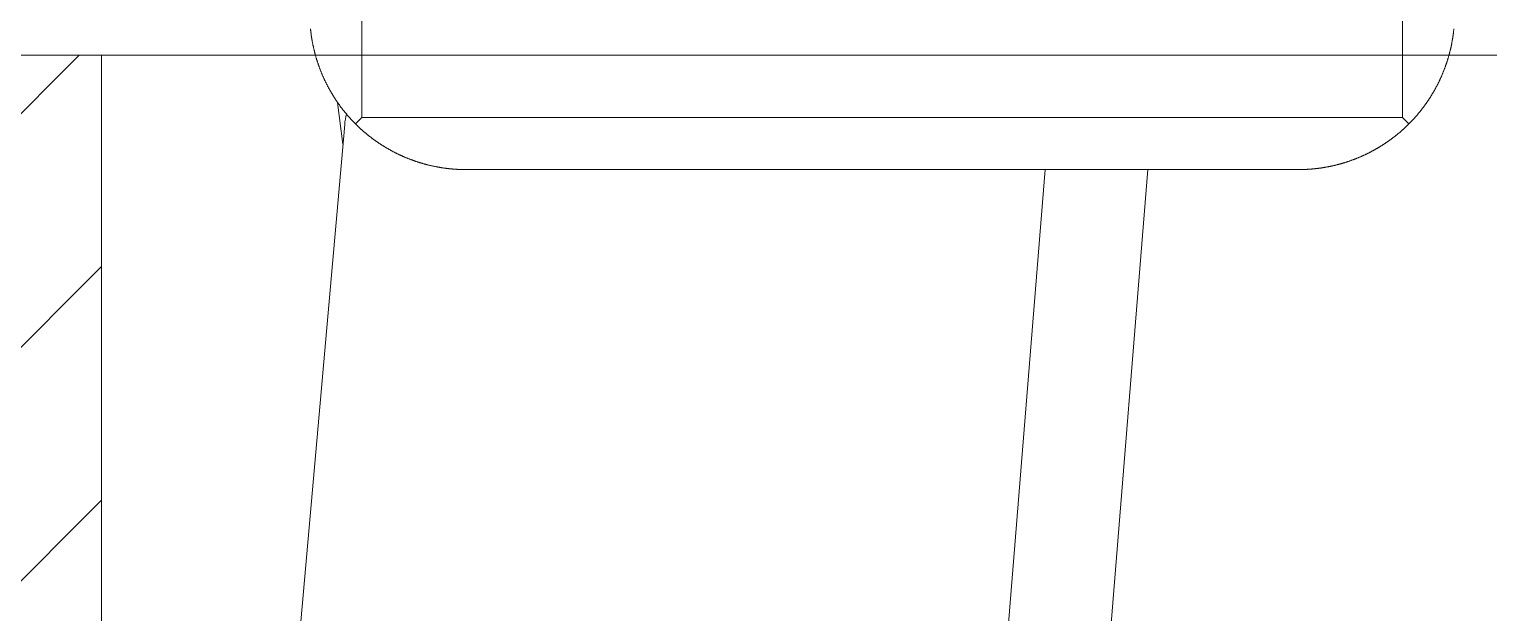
# Model space of a CAD drawing. Header units: millimetres. Extents: x 126 to 12547, y 1644 to 26714.
# Drawn here: x 10694.48 to 10722.53, y 2215.11 to 2226.33 of the extents above; entities that cross this region are included whole.
import ezdxf

# ---------------------------------------------------------------- set-up
doc = ezdxf.new("R2010")
doc.units = ezdxf.units.MM
for name, color, linetype, lineweight in [('F_ARREDI', 7, 'Continuous', 5), ('F_FERRAMENTA', 253, 'Continuous', 5), ('F_MULTI laminato OPACO', 1, 'Continuous', 5)]:
    doc.layers.add(name, color=color, linetype=linetype, lineweight=lineweight)

# ---------------------------------------------------------------- blocks, each defined once
blk = doc.blocks.new('CERNIERA_batttuta_pianta')
at = {"layer": 'F_FERRAMENTA'}
for p, q in [((813217.441, 528416.163), (813212.389, 528478.95)), ((813203.982, 528415.296), (813202.777, 528428.941)), ((813219.414, 528416.163), (813218.569, 528426.657)), ((813205.982, 528416.144), (813205.991, 528416.145)), ((813205.991, 528416.145), (813205.999, 528416.146)), ((813205.999, 528416.146), (813206.007, 528416.147)), ((813206.007, 528416.147), (813206.015, 528416.148)), ((813206.015, 528416.148), (813206.023, 528416.149)), ((813206.023, 528416.149), (813206.031, 528416.149)), ((813206.031, 528416.149), (813206.039, 528416.15)), ((813206.039, 528416.15), (813206.047, 528416.151)), ((813206.047, 528416.151), (813206.055, 528416.152)), ((813206.055, 528416.152), (813206.063, 528416.152)), ((813206.063, 528416.152), (813206.071, 528416.153)), ((813206.071, 528416.153), (813206.079, 528416.154)), ((813206.079, 528416.154), (813206.087, 528416.154)), ((813206.087, 528416.154), (813206.096, 528416.155)), ((813206.096, 528416.155), (813206.104, 528416.155)), ((813206.104, 528416.155), (813206.112, 528416.156)), ((813206.112, 528416.156), (813206.12, 528416.156)), ((813206.12, 528416.156), (813206.128, 528416.157)), ((813206.128, 528416.157), (813206.136, 528416.157)), ((813206.136, 528416.157), (813206.144, 528416.158)), ((813206.144, 528416.158), (813206.152, 528416.158)), ((813206.152, 528416.158), (813206.16, 528416.159)), ((813206.16, 528416.159), (813206.168, 528416.159)), ((813206.168, 528416.159), (813206.176, 528416.159)), ((813206.176, 528416.159), (813206.184, 528416.16)), ((813206.184, 528416.16), (813206.192, 528416.16)), ((813206.192, 528416.16), (813206.2, 528416.16)), ((813206.2, 528416.16), (813206.208, 528416.161)), ((813206.208, 528416.161), (813206.216, 528416.161)), ((813206.216, 528416.161), (813206.224, 528416.161)), ((813206.224, 528416.161), (813206.232, 528416.161)), ((813206.232, 528416.161), (813206.24, 528416.162)), ((813206.24, 528416.162), (813206.247, 528416.162)), ((813206.247, 528416.162), (813206.255, 528416.162)), ((813206.255, 528416.162), (813206.263, 528416.162)), ((813206.263, 528416.162), (813206.271, 528416.162)), ((813206.271, 528416.162), (813206.279, 528416.162)), ((813206.279, 528416.162), (813206.287, 528416.162)), ((813206.287, 528416.162), (813206.295, 528416.162)), ((813206.295, 528416.162), (813206.303, 528416.163)), ((813206.303, 528416.163), (813206.311, 528416.163)), ((813206.311, 528416.163), (813222.311, 528416.163)), ((813222.319, 528416.163), (813222.311, 528416.163)), ((813222.327, 528416.162), (813222.319, 528416.163)), ((813222.335, 528416.162), (813222.327, 528416.162)), ((813222.343, 528416.162), (813222.335, 528416.162)), ((813222.351, 528416.162), (813222.343, 528416.162)), ((813222.359, 528416.162), (813222.351, 528416.162)), ((813222.366, 528416.162), (813222.359, 528416.162)), ((813222.374, 528416.162), (813222.366, 528416.162)), ((813222.382, 528416.162), (813222.374, 528416.162)), ((813222.39, 528416.161), (813222.382, 528416.162)), ((813222.398, 528416.161), (813222.39, 528416.161)), ((813222.406, 528416.161), (813222.398, 528416.161)), ((813222.414, 528416.161), (813222.406, 528416.161)), ((813222.422, 528416.16), (813222.414, 528416.161)), ((813222.43, 528416.16), (813222.422, 528416.16)), ((813222.438, 528416.16), (813222.43, 528416.16)), ((813222.446, 528416.159), (813222.438, 528416.16)), ((813222.454, 528416.159), (813222.446, 528416.159)), ((813222.462, 528416.159), (813222.454, 528416.159)), ((813222.47, 528416.158), (813222.462, 528416.159)), ((813222.478, 528416.158), (813222.47, 528416.158)), ((813222.486, 528416.157), (813222.478, 528416.158)), ((813222.494, 528416.157), (813222.486, 528416.157)), ((813222.502, 528416.156), (813222.494, 528416.157)), ((813222.51, 528416.156), (813222.502, 528416.156)), ((813222.518, 528416.155), (813222.51, 528416.156)), ((813222.526, 528416.155), (813222.518, 528416.155)), ((813222.534, 528416.154), (813222.526, 528416.155)), ((813222.542, 528416.154), (813222.534, 528416.154)), ((813222.551, 528416.153), (813222.542, 528416.154)), ((813222.559, 528416.152), (813222.551, 528416.153)), ((813222.567, 528416.152), (813222.559, 528416.152)), ((813222.575, 528416.151), (813222.567, 528416.152)), ((813222.583, 528416.15), (813222.575, 528416.151)), ((813222.591, 528416.149), (813222.583, 528416.15)), ((813222.599, 528416.149), (813222.591, 528416.149)), ((813222.607, 528416.148), (813222.599, 528416.149)), ((813222.615, 528416.147), (813222.607, 528416.148)), ((813222.623, 528416.146), (813222.615, 528416.147)), ((813222.631, 528416.145), (813222.623, 528416.146)), ((813222.639, 528416.144), (813222.631, 528416.145)), ((813205, 528415.861), (813205.008, 528415.865)), ((813205.008, 528415.865), (813205.016, 528415.869)), ((813205.016, 528415.869), (813205.024, 528415.872)), ((813205.024, 528415.872), (813205.031, 528415.876)), ((813205.031, 528415.876), (813205.039, 528415.88)), ((813205.039, 528415.88), (813205.047, 528415.883)), ((813205.047, 528415.883), (813205.055, 528415.887)), ((813205.055, 528415.887), (813205.063, 528415.891)), ((813205.063, 528415.891), (813205.071, 528415.894)), ((813205.071, 528415.894), (813205.078, 528415.898)), ((813205.078, 528415.898), (813205.086, 528415.901)), ((813205.086, 528415.901), (813205.094, 528415.905)), ((813205.094, 528415.905), (813205.102, 528415.908)), ((813205.102, 528415.908), (813205.11, 528415.912)), ((813205.11, 528415.912), (813205.118, 528415.915)), ((813205.118, 528415.915), (813205.125, 528415.918)), ((813205.125, 528415.918), (813205.133, 528415.922)), ((813205.133, 528415.922), (813205.141, 528415.925)), ((813205.141, 528415.925), (813205.149, 528415.928)), ((813205.149, 528415.928), (813205.157, 528415.932)), ((813205.157, 528415.932), (813205.165, 528415.935)), ((813205.165, 528415.935), (813205.173, 528415.938)), ((813205.173, 528415.938), (813205.181, 528415.942)), ((813205.181, 528415.942), (813205.189, 528415.945)), ((813205.189, 528415.945), (813205.197, 528415.948)), ((813205.197, 528415.948), (813205.205, 528415.951)), ((813205.205, 528415.951), (813205.213, 528415.954)), ((813205.213, 528415.954), (813205.22, 528415.957)), ((813205.22, 528415.957), (813205.228, 528415.96)), ((813205.228, 528415.96), (813205.236, 528415.963)), ((813205.236, 528415.963), (813205.244, 528415.967)), ((813205.244, 528415.967), (813205.252, 528415.97)), ((813205.252, 528415.97), (813205.26, 528415.973)), ((813205.26, 528415.973), (813205.268, 528415.976)), ((813205.268, 528415.976), (813205.276, 528415.978)), ((813205.276, 528415.978), (813205.284, 528415.981)), ((813205.284, 528415.981), (813205.292, 528415.984)), ((813205.292, 528415.984), (813205.3, 528415.987)), ((813205.3, 528415.987), (813205.308, 528415.99)), ((813205.308, 528415.99), (813205.316, 528415.993)), ((813205.316, 528415.993), (813205.324, 528415.996)), ((813205.324, 528415.996), (813205.332, 528415.998)), ((813205.332, 528415.998), (813205.34, 528416.001)), ((813205.34, 528416.001), (813205.349, 528416.004)), ((813205.349, 528416.004), (813205.357, 528416.007)), ((813205.357, 528416.007), (813205.365, 528416.009)), ((813205.365, 528416.009), (813205.373, 528416.012)), ((813205.373, 528416.012), (813205.381, 528416.015)), ((813205.381, 528416.015), (813205.389, 528416.017)), ((813205.389, 528416.017), (813205.397, 528416.02)), ((813205.397, 528416.02), (813205.405, 528416.022)), ((813205.405, 528416.022), (813205.413, 528416.025)), ((813205.413, 528416.025), (813205.421, 528416.027)), ((813205.421, 528416.027), (813205.429, 528416.03)), ((813205.429, 528416.03), (813205.437, 528416.032)), ((813205.437, 528416.032), (813205.445, 528416.035)), ((813205.445, 528416.035), (813205.453, 528416.037)), ((813205.453, 528416.037), (813205.462, 528416.04)), ((813205.462, 528416.04), (813205.47, 528416.042)), ((813205.47, 528416.042), (813205.478, 528416.044)), ((813205.478, 528416.044), (813205.486, 528416.047)), ((813205.486, 528416.047), (813205.494, 528416.049)), ((813205.494, 528416.049), (813205.502, 528416.051)), ((813205.502, 528416.051), (813205.51, 528416.054)), ((813205.51, 528416.054), (813205.518, 528416.056)), ((813205.518, 528416.056), (813205.526, 528416.058)), ((813205.526, 528416.058), (813205.535, 528416.06)), ((813205.535, 528416.06), (813205.543, 528416.062)), ((813205.543, 528416.062), (813205.551, 528416.065)), ((813205.551, 528416.065), (813205.559, 528416.067)), ((813205.559, 528416.067), (813205.567, 528416.069)), ((813205.567, 528416.069), (813205.575, 528416.071)), ((813205.575, 528416.071), (813205.583, 528416.073)), ((813205.583, 528416.073), (813205.592, 528416.075)), ((813205.592, 528416.075), (813205.6, 528416.077)), ((813205.6, 528416.077), (813205.608, 528416.079)), ((813205.608, 528416.079), (813205.616, 528416.081)), ((813205.616, 528416.081), (813205.624, 528416.083)), ((813205.624, 528416.083), (813205.632, 528416.085)), ((813205.632, 528416.085), (813205.64, 528416.087)), ((813205.64, 528416.087), (813205.649, 528416.088)), ((813205.649, 528416.088), (813205.657, 528416.09)), ((813205.657, 528416.09), (813205.665, 528416.092)), ((813205.665, 528416.092), (813205.673, 528416.094)), ((813205.673, 528416.094), (813205.681, 528416.096)), ((813205.681, 528416.096), (813205.689, 528416.097)), ((813205.689, 528416.097), (813205.697, 528416.099)), ((813205.697, 528416.099), (813205.706, 528416.101)), ((813205.706, 528416.101), (813205.714, 528416.103)), ((813205.714, 528416.103), (813205.722, 528416.104)), ((813205.722, 528416.104), (813205.73, 528416.106)), ((813205.73, 528416.106), (813205.738, 528416.107)), ((813205.738, 528416.107), (813205.746, 528416.109)), ((813205.746, 528416.109), (813205.755, 528416.11)), ((813205.755, 528416.11), (813205.763, 528416.112)), ((813205.763, 528416.112), (813205.771, 528416.114)), ((813205.771, 528416.114), (813205.779, 528416.115)), ((813205.779, 528416.115), (813205.787, 528416.116)), ((813205.787, 528416.116), (813205.795, 528416.118)), ((813205.795, 528416.118), (813205.803, 528416.119)), ((813205.803, 528416.119), (813205.812, 528416.121)), ((813205.812, 528416.121), (813205.82, 528416.122)), ((813205.82, 528416.122), (813205.828, 528416.123)), ((813205.828, 528416.123), (813205.836, 528416.125)), ((813205.836, 528416.125), (813205.844, 528416.126)), ((813205.844, 528416.126), (813205.852, 528416.127)), ((813205.852, 528416.127), (813205.861, 528416.129)), ((813205.861, 528416.129), (813205.869, 528416.13)), ((813205.869, 528416.13), (813205.877, 528416.131)), ((813205.877, 528416.131), (813205.885, 528416.132)), ((813205.885, 528416.132), (813205.893, 528416.133)), ((813205.893, 528416.133), (813205.901, 528416.134)), ((813205.901, 528416.134), (813205.909, 528416.136)), ((813205.909, 528416.136), (813205.917, 528416.137)), ((813205.917, 528416.137), (813205.926, 528416.138)), ((813205.926, 528416.138), (813205.934, 528416.139)), ((813205.934, 528416.139), (813205.942, 528416.14)), ((813205.942, 528416.14), (813205.95, 528416.141)), ((813205.95, 528416.141), (813205.958, 528416.142)), ((813205.958, 528416.142), (813205.966, 528416.143)), ((813205.966, 528416.143), (813205.974, 528416.144)), ((813205.974, 528416.144), (813205.982, 528416.144)), ((813222.648, 528416.144), (813222.639, 528416.144)), ((813222.656, 528416.143), (813222.648, 528416.144)), ((813222.664, 528416.142), (813222.656, 528416.143)), ((813222.672, 528416.141), (813222.664, 528416.142)), ((813222.68, 528416.14), (813222.672, 528416.141)), ((813222.688, 528416.139), (813222.68, 528416.14)), ((813222.696, 528416.138), (813222.688, 528416.139)), ((813222.704, 528416.137), (813222.696, 528416.138)), ((813222.713, 528416.136), (813222.704, 528416.137)), ((813222.721, 528416.134), (813222.713, 528416.136)), ((813222.729, 528416.133), (813222.721, 528416.134)), ((813222.737, 528416.132), (813222.729, 528416.133)), ((813222.745, 528416.131), (813222.737, 528416.132)), ((813222.753, 528416.13), (813222.745, 528416.131)), ((813222.761, 528416.129), (813222.753, 528416.13)), ((813222.77, 528416.127), (813222.761, 528416.129)), ((813222.778, 528416.126), (813222.77, 528416.127)), ((813222.786, 528416.125), (813222.778, 528416.126)), ((813222.794, 528416.123), (813222.786, 528416.125)), ((813222.802, 528416.122), (813222.794, 528416.123)), ((813222.81, 528416.121), (813222.802, 528416.122)), ((813222.818, 528416.119), (813222.81, 528416.121)), ((813222.827, 528416.118), (813222.818, 528416.119)), ((813222.835, 528416.116), (813222.827, 528416.118)), ((813222.843, 528416.115), (813222.835, 528416.116)), ((813222.851, 528416.114), (813222.843, 528416.115)), ((813222.859, 528416.112), (813222.851, 528416.114)), ((813222.867, 528416.11), (813222.859, 528416.112)), ((813222.876, 528416.109), (813222.867, 528416.11)), ((813222.884, 528416.107), (813222.876, 528416.109)), ((813222.892, 528416.106), (813222.884, 528416.107)), ((813222.9, 528416.104), (813222.892, 528416.106)), ((813222.908, 528416.103), (813222.9, 528416.104)), ((813222.916, 528416.101), (813222.908, 528416.103)), ((813222.924, 528416.099), (813222.916, 528416.101)), ((813222.933, 528416.097), (813222.924, 528416.099)), ((813222.941, 528416.096), (813222.933, 528416.097)), ((813222.949, 528416.094), (813222.941, 528416.096)), ((813222.957, 528416.092), (813222.949, 528416.094)), ((813222.965, 528416.09), (813222.957, 528416.092)), ((813222.973, 528416.088), (813222.965, 528416.09)), ((813222.982, 528416.087), (813222.973, 528416.088)), ((813222.99, 528416.085), (813222.982, 528416.087)), ((813222.998, 528416.083), (813222.99, 528416.085)), ((813223.006, 528416.081), (813222.998, 528416.083)), ((813223.014, 528416.079), (813223.006, 528416.081)), ((813223.022, 528416.077), (813223.014, 528416.079)), ((813223.03, 528416.075), (813223.022, 528416.077)), ((813223.039, 528416.073), (813223.03, 528416.075)), ((813223.047, 528416.071), (813223.039, 528416.073)), ((813223.055, 528416.069), (813223.047, 528416.071)), ((813223.063, 528416.067), (813223.055, 528416.069)), ((813223.071, 528416.065), (813223.063, 528416.067)), ((813223.079, 528416.062), (813223.071, 528416.065)), ((813223.087, 528416.06), (813223.079, 528416.062)), ((813223.095, 528416.058), (813223.087, 528416.06)), ((813223.104, 528416.056), (813223.095, 528416.058)), ((813223.112, 528416.054), (813223.104, 528416.056)), ((813223.12, 528416.051), (813223.112, 528416.054)), ((813223.128, 528416.049), (813223.12, 528416.051)), ((813223.136, 528416.047), (813223.128, 528416.049)), ((813223.144, 528416.044), (813223.136, 528416.047)), ((813223.152, 528416.042), (813223.144, 528416.044)), ((813223.16, 528416.04), (813223.152, 528416.042)), ((813223.168, 528416.037), (813223.16, 528416.04)), ((813223.177, 528416.035), (813223.168, 528416.037)), ((813223.185, 528416.032), (813223.177, 528416.035)), ((813223.193, 528416.03), (813223.185, 528416.032)), ((813223.201, 528416.027), (813223.193, 528416.03)), ((813223.209, 528416.025), (813223.201, 528416.027)), ((813223.217, 528416.022), (813223.209, 528416.025)), ((813223.225, 528416.02), (813223.217, 528416.022)), ((813223.233, 528416.017), (813223.225, 528416.02)), ((813223.241, 528416.015), (813223.233, 528416.017)), ((813223.249, 528416.012), (813223.241, 528416.015)), ((813223.257, 528416.009), (813223.249, 528416.012)), ((813223.265, 528416.007), (813223.257, 528416.009)), ((813223.273, 528416.004), (813223.265, 528416.007)), ((813223.281, 528416.001), (813223.273, 528416.004)), ((813223.289, 528415.998), (813223.281, 528416.001)), ((813223.297, 528415.996), (813223.289, 528415.998)), ((813223.306, 528415.993), (813223.297, 528415.996)), ((813223.314, 528415.99), (813223.306, 528415.993)), ((813223.322, 528415.987), (813223.314, 528415.99)), ((813223.33, 528415.984), (813223.322, 528415.987)), ((813223.338, 528415.981), (813223.33, 528415.984)), ((813223.346, 528415.978), (813223.338, 528415.981)), ((813223.354, 528415.976), (813223.346, 528415.978)), ((813223.362, 528415.973), (813223.354, 528415.976)), ((813223.37, 528415.97), (813223.362, 528415.973)), ((813223.378, 528415.967), (813223.37, 528415.97)), ((813223.385, 528415.963), (813223.378, 528415.967)), ((813223.393, 528415.96), (813223.385, 528415.963)), ((813223.401, 528415.957), (813223.393, 528415.96)), ((813223.409, 528415.954), (813223.401, 528415.957)), ((813223.417, 528415.951), (813223.409, 528415.954)), ((813223.425, 528415.948), (813223.417, 528415.951)), ((813223.433, 528415.945), (813223.425, 528415.948)), ((813223.441, 528415.942), (813223.433, 528415.945)), ((813223.449, 528415.938), (813223.441, 528415.942)), ((813223.457, 528415.935), (813223.449, 528415.938)), ((813223.465, 528415.932), (813223.457, 528415.935)), ((813223.473, 528415.928), (813223.465, 528415.932)), ((813223.481, 528415.925), (813223.473, 528415.928)), ((813223.489, 528415.922), (813223.481, 528415.925)), ((813223.496, 528415.918), (813223.489, 528415.922)), ((813223.504, 528415.915), (813223.496, 528415.918)), ((813223.512, 528415.912), (813223.504, 528415.915)), ((813223.52, 528415.908), (813223.512, 528415.912)), ((813223.528, 528415.905), (813223.52, 528415.908)), ((813223.536, 528415.901), (813223.528, 528415.905)), ((813223.544, 528415.898), (813223.536, 528415.901)), ((813223.551, 528415.894), (813223.544, 528415.898)), ((813223.559, 528415.891), (813223.551, 528415.894)), ((813223.567, 528415.887), (813223.559, 528415.891)), ((813223.575, 528415.883), (813223.567, 528415.887)), ((813223.583, 528415.88), (813223.575, 528415.883)), ((813223.59, 528415.876), (813223.583, 528415.88)), ((813223.598, 528415.872), (813223.59, 528415.876)), ((813223.606, 528415.869), (813223.598, 528415.872)), ((813223.614, 528415.865), (813223.606, 528415.869)), ((813223.621, 528415.861), (813223.614, 528415.865)), ((813203.845, 528414.872), (813203.949, 528415.672)), ((813204.539, 528415.584), (813204.547, 528415.589)), ((813204.547, 528415.589), (813204.554, 528415.594)), ((813204.554, 528415.594), (813204.561, 528415.599)), ((813204.561, 528415.599), (813204.568, 528415.604)), ((813204.568, 528415.604), (813204.575, 528415.609)), ((813204.575, 528415.609), (813204.582, 528415.614)), ((813204.582, 528415.614), (813204.589, 528415.619)), ((813204.589, 528415.619), (813204.596, 528415.624)), ((813204.596, 528415.624), (813204.604, 528415.629)), ((813204.604, 528415.629), (813204.611, 528415.634)), ((813204.611, 528415.634), (813204.618, 528415.639)), ((813204.618, 528415.639), (813204.625, 528415.644)), ((813204.625, 528415.644), (813204.633, 528415.649)), ((813204.633, 528415.649), (813204.64, 528415.654)), ((813204.64, 528415.654), (813204.647, 528415.659)), ((813204.647, 528415.659), (813204.654, 528415.664)), ((813204.654, 528415.664), (813204.662, 528415.668)), ((813204.662, 528415.668), (813204.669, 528415.673)), ((813204.669, 528415.673), (813204.676, 528415.678)), ((813204.676, 528415.678), (813204.684, 528415.683)), ((813204.684, 528415.683), (813204.691, 528415.687)), ((813204.691, 528415.687), (813204.698, 528415.692)), ((813204.698, 528415.692), (813204.706, 528415.697)), ((813204.706, 528415.697), (813204.713, 528415.701)), ((813204.713, 528415.701), (813204.72, 528415.706)), ((813204.72, 528415.706), (813204.728, 528415.711)), ((813204.728, 528415.711), (813204.735, 528415.715)), ((813204.735, 528415.715), (813204.742, 528415.72)), ((813204.742, 528415.72), (813204.75, 528415.724)), ((813204.75, 528415.724), (813204.757, 528415.729)), ((813204.757, 528415.729), (813204.765, 528415.733)), ((813204.765, 528415.733), (813204.772, 528415.738)), ((813204.772, 528415.738), (813204.78, 528415.742)), ((813204.78, 528415.742), (813204.787, 528415.747)), ((813204.787, 528415.747), (813204.795, 528415.751)), ((813204.795, 528415.751), (813204.802, 528415.755)), ((813204.802, 528415.755), (813204.81, 528415.76)), ((813204.81, 528415.76), (813204.817, 528415.764)), ((813204.817, 528415.764), (813204.825, 528415.768)), ((813204.825, 528415.768), (813204.832, 528415.773)), ((813204.832, 528415.773), (813204.84, 528415.777)), ((813204.84, 528415.777), (813204.847, 528415.781)), ((813204.847, 528415.781), (813204.855, 528415.785)), ((813204.855, 528415.785), (813204.862, 528415.79)), ((813204.862, 528415.79), (813204.87, 528415.794)), ((813204.87, 528415.794), (813204.878, 528415.798)), ((813204.878, 528415.798), (813204.885, 528415.802)), ((813204.885, 528415.802), (813204.893, 528415.806)), ((813204.893, 528415.806), (813204.9, 528415.81)), ((813204.9, 528415.81), (813204.908, 528415.814)), ((813204.908, 528415.814), (813204.916, 528415.818)), ((813204.916, 528415.818), (813204.923, 528415.822)), ((813204.923, 528415.822), (813204.931, 528415.826)), ((813204.931, 528415.826), (813204.939, 528415.83)), ((813204.939, 528415.83), (813204.946, 528415.834)), ((813204.946, 528415.834), (813204.954, 528415.838)), ((813204.954, 528415.838), (813204.962, 528415.842)), ((813204.962, 528415.842), (813204.97, 528415.846)), ((813204.97, 528415.846), (813204.977, 528415.85)), ((813204.977, 528415.85), (813204.985, 528415.854)), ((813204.985, 528415.854), (813204.993, 528415.857)), ((813204.993, 528415.857), (813205, 528415.861)), ((813223.629, 528415.857), (813223.621, 528415.861)), ((813223.637, 528415.854), (813223.629, 528415.857)), ((813223.645, 528415.85), (813223.637, 528415.854)), ((813223.652, 528415.846), (813223.645, 528415.85)), ((813223.66, 528415.842), (813223.652, 528415.846)), ((813223.668, 528415.838), (813223.66, 528415.842)), ((813223.675, 528415.834), (813223.668, 528415.838)), ((813223.683, 528415.83), (813223.675, 528415.834)), ((813223.691, 528415.826), (813223.683, 528415.83)), ((813223.698, 528415.822), (813223.691, 528415.826)), ((813223.706, 528415.818), (813223.698, 528415.822)), ((813223.714, 528415.814), (813223.706, 528415.818)), ((813223.721, 528415.81), (813223.714, 528415.814)), ((813223.729, 528415.806), (813223.721, 528415.81)), ((813223.737, 528415.802), (813223.729, 528415.806)), ((813223.744, 528415.798), (813223.737, 528415.802)), ((813223.752, 528415.794), (813223.744, 528415.798)), ((813223.759, 528415.79), (813223.752, 528415.794)), ((813223.767, 528415.785), (813223.759, 528415.79)), ((813223.775, 528415.781), (813223.767, 528415.785)), ((813223.782, 528415.777), (813223.775, 528415.781)), ((813223.79, 528415.773), (813223.782, 528415.777)), ((813223.797, 528415.768), (813223.79, 528415.773)), ((813223.805, 528415.764), (813223.797, 528415.768)), ((813223.812, 528415.76), (813223.805, 528415.764)), ((813223.82, 528415.755), (813223.812, 528415.76)), ((813223.827, 528415.751), (813223.82, 528415.755)), ((813223.835, 528415.747), (813223.827, 528415.751)), ((813223.842, 528415.742), (813223.835, 528415.747)), ((813223.85, 528415.738), (813223.842, 528415.742)), ((813223.857, 528415.733), (813223.85, 528415.738)), ((813223.865, 528415.729), (813223.857, 528415.733)), ((813223.872, 528415.724), (813223.865, 528415.729)), ((813223.879, 528415.72), (813223.872, 528415.724)), ((813223.887, 528415.715), (813223.879, 528415.72)), ((813223.894, 528415.711), (813223.887, 528415.715)), ((813223.902, 528415.706), (813223.894, 528415.711)), ((813223.909, 528415.701), (813223.902, 528415.706)), ((813223.916, 528415.697), (813223.909, 528415.701)), ((813223.924, 528415.692), (813223.916, 528415.697)), ((813223.931, 528415.687), (813223.924, 528415.692)), ((813223.938, 528415.683), (813223.931, 528415.687)), ((813223.946, 528415.678), (813223.938, 528415.683)), ((813223.953, 528415.673), (813223.946, 528415.678)), ((813223.96, 528415.668), (813223.953, 528415.673)), ((813223.968, 528415.664), (813223.96, 528415.668)), ((813223.975, 528415.659), (813223.968, 528415.664)), ((813223.982, 528415.654), (813223.975, 528415.659)), ((813223.989, 528415.649), (813223.982, 528415.654)), ((813223.997, 528415.644), (813223.989, 528415.649)), ((813224.004, 528415.639), (813223.997, 528415.644)), ((813224.011, 528415.634), (813224.004, 528415.639)), ((813224.018, 528415.629), (813224.011, 528415.634)), ((813224.025, 528415.624), (813224.018, 528415.629)), ((813224.033, 528415.619), (813224.025, 528415.624)), ((813224.04, 528415.614), (813224.033, 528415.619)), ((813224.047, 528415.609), (813224.04, 528415.614)), ((813224.054, 528415.604), (813224.047, 528415.609)), ((813224.061, 528415.599), (813224.054, 528415.604)), ((813224.068, 528415.594), (813224.061, 528415.599)), ((813224.075, 528415.589), (813224.068, 528415.594)), ((813224.082, 528415.584), (813224.075, 528415.589)), ((813204.209, 528415.303), (813204.215, 528415.309)), ((813204.215, 528415.309), (813204.222, 528415.315)), ((813204.222, 528415.315), (813204.228, 528415.322)), ((813204.228, 528415.322), (813204.234, 528415.328)), ((813204.234, 528415.328), (813204.241, 528415.334)), ((813204.241, 528415.334), (813204.247, 528415.34)), ((813204.247, 528415.34), (813204.254, 528415.346)), ((813204.254, 528415.346), (813204.26, 528415.352)), ((813204.26, 528415.352), (813204.267, 528415.359)), ((813204.267, 528415.359), (813204.273, 528415.365)), ((813204.273, 528415.365), (813204.28, 528415.371)), ((813204.28, 528415.371), (813204.287, 528415.377)), ((813204.287, 528415.377), (813204.293, 528415.383)), ((813204.293, 528415.383), (813204.3, 528415.389)), ((813204.3, 528415.389), (813204.306, 528415.395)), ((813204.306, 528415.395), (813204.313, 528415.401)), ((813204.313, 528415.401), (813204.32, 528415.406)), ((813204.32, 528415.406), (813204.326, 528415.412)), ((813204.326, 528415.412), (813204.333, 528415.418)), ((813204.333, 528415.418), (813204.34, 528415.424)), ((813204.34, 528415.424), (813204.346, 528415.43)), ((813204.346, 528415.43), (813204.353, 528415.436)), ((813204.353, 528415.436), (813204.36, 528415.441)), ((813204.36, 528415.441), (813204.367, 528415.447)), ((813204.367, 528415.447), (813204.373, 528415.453)), ((813204.373, 528415.453), (813204.38, 528415.459)), ((813204.38, 528415.459), (813204.387, 528415.464)), ((813204.387, 528415.464), (813204.394, 528415.47)), ((813204.394, 528415.47), (813204.4, 528415.476)), ((813204.4, 528415.476), (813204.407, 528415.481)), ((813204.407, 528415.481), (813204.414, 528415.487)), ((813204.414, 528415.487), (813204.421, 528415.492)), ((813204.421, 528415.492), (813204.428, 528415.498)), ((813204.428, 528415.498), (813204.435, 528415.503)), ((813204.435, 528415.503), (813204.442, 528415.509)), ((813204.442, 528415.509), (813204.448, 528415.514)), ((813204.448, 528415.514), (813204.455, 528415.52)), ((813204.455, 528415.52), (813204.462, 528415.525)), ((813204.462, 528415.525), (813204.469, 528415.531)), ((813204.469, 528415.531), (813204.476, 528415.536)), ((813204.476, 528415.536), (813204.483, 528415.541)), ((813204.483, 528415.541), (813204.49, 528415.547)), ((813204.49, 528415.547), (813204.497, 528415.552)), ((813204.497, 528415.552), (813204.504, 528415.557)), ((813204.504, 528415.557), (813204.511, 528415.563)), ((813204.511, 528415.563), (813204.518, 528415.568)), ((813204.518, 528415.568), (813204.525, 528415.573)), ((813204.525, 528415.573), (813204.532, 528415.578)), ((813204.532, 528415.578), (813204.539, 528415.584)), ((813224.09, 528415.578), (813224.082, 528415.584)), ((813224.097, 528415.573), (813224.09, 528415.578)), ((813224.104, 528415.568), (813224.097, 528415.573)), ((813224.111, 528415.563), (813224.104, 528415.568)), ((813224.118, 528415.557), (813224.111, 528415.563)), ((813224.125, 528415.552), (813224.118, 528415.557)), ((813224.132, 528415.547), (813224.125, 528415.552)), ((813224.139, 528415.541), (813224.132, 528415.547)), ((813224.146, 528415.536), (813224.139, 528415.541)), ((813224.153, 528415.531), (813224.146, 528415.536)), ((813224.16, 528415.525), (813224.153, 528415.531)), ((813224.167, 528415.52), (813224.16, 528415.525)), ((813224.173, 528415.514), (813224.167, 528415.52)), ((813224.18, 528415.509), (813224.173, 528415.514)), ((813224.187, 528415.503), (813224.18, 528415.509)), ((813224.194, 528415.498), (813224.187, 528415.503)), ((813224.201, 528415.492), (813224.194, 528415.498)), ((813224.208, 528415.487), (813224.201, 528415.492)), ((813224.215, 528415.481), (813224.208, 528415.487)), ((813224.221, 528415.476), (813224.215, 528415.481)), ((813224.228, 528415.47), (813224.221, 528415.476)), ((813224.235, 528415.464), (813224.228, 528415.47)), ((813224.242, 528415.459), (813224.235, 528415.464)), ((813224.249, 528415.453), (813224.242, 528415.459)), ((813224.255, 528415.447), (813224.249, 528415.453)), ((813224.262, 528415.441), (813224.255, 528415.447)), ((813224.269, 528415.436), (813224.262, 528415.441)), ((813224.276, 528415.43), (813224.269, 528415.436)), ((813224.282, 528415.424), (813224.276, 528415.43)), ((813224.289, 528415.418), (813224.282, 528415.424)), ((813224.296, 528415.412), (813224.289, 528415.418)), ((813224.302, 528415.406), (813224.296, 528415.412)), ((813224.309, 528415.401), (813224.302, 528415.406)), ((813224.316, 528415.395), (813224.309, 528415.401)), ((813224.322, 528415.389), (813224.316, 528415.395)), ((813224.329, 528415.383), (813224.322, 528415.389)), ((813224.335, 528415.377), (813224.329, 528415.383)), ((813224.342, 528415.371), (813224.335, 528415.377)), ((813224.348, 528415.365), (813224.342, 528415.371)), ((813224.355, 528415.359), (813224.348, 528415.365)), ((813224.361, 528415.352), (813224.355, 528415.359)), ((813224.368, 528415.346), (813224.361, 528415.352)), ((813224.374, 528415.34), (813224.368, 528415.346)), ((813224.381, 528415.334), (813224.374, 528415.34)), ((813224.387, 528415.328), (813224.381, 528415.334)), ((813224.394, 528415.322), (813224.387, 528415.328)), ((813224.4, 528415.315), (813224.394, 528415.322)), ((813224.407, 528415.309), (813224.4, 528415.315)), ((813224.413, 528415.303), (813224.407, 528415.309)), ((813203.954, 528415.018), (813203.959, 528415.025)), ((813203.959, 528415.025), (813203.965, 528415.032)), ((813203.965, 528415.032), (813203.97, 528415.039)), ((813203.97, 528415.039), (813203.976, 528415.046)), ((813203.976, 528415.046), (813203.981, 528415.053)), ((813203.981, 528415.053), (813203.987, 528415.059)), ((813203.987, 528415.059), (813203.992, 528415.066)), ((813203.992, 528415.066), (813203.998, 528415.073)), ((813203.998, 528415.073), (813204.004, 528415.08)), ((813204.004, 528415.08), (813204.009, 528415.087)), ((813204.009, 528415.087), (813204.015, 528415.093)), ((813204.015, 528415.093), (813204.021, 528415.1)), ((813204.021, 528415.1), (813204.026, 528415.107)), ((813204.026, 528415.107), (813204.032, 528415.114)), ((813204.032, 528415.114), (813204.038, 528415.12)), ((813204.038, 528415.12), (813204.044, 528415.127)), ((813204.044, 528415.127), (813204.049, 528415.134)), ((813204.049, 528415.134), (813204.055, 528415.141)), ((813204.055, 528415.141), (813204.061, 528415.147)), ((813204.061, 528415.147), (813204.067, 528415.154)), ((813204.067, 528415.154), (813204.073, 528415.16)), ((813204.073, 528415.16), (813204.079, 528415.167)), ((813204.079, 528415.167), (813204.085, 528415.174)), ((813204.085, 528415.174), (813204.091, 528415.18)), ((813204.091, 528415.18), (813204.097, 528415.187)), ((813204.097, 528415.187), (813204.103, 528415.193)), ((813204.103, 528415.193), (813204.109, 528415.2)), ((813204.109, 528415.2), (813204.115, 528415.207)), ((813204.115, 528415.207), (813204.121, 528415.213)), ((813204.121, 528415.213), (813204.127, 528415.22)), ((813204.127, 528415.22), (813204.133, 528415.226)), ((813204.133, 528415.226), (813204.139, 528415.233)), ((813204.139, 528415.233), (813204.146, 528415.239)), ((813204.146, 528415.239), (813204.152, 528415.245)), ((813204.152, 528415.245), (813204.158, 528415.252)), ((813204.158, 528415.252), (813204.164, 528415.258)), ((813204.164, 528415.258), (813204.171, 528415.265)), ((813204.171, 528415.265), (813204.177, 528415.271)), ((813204.177, 528415.271), (813204.183, 528415.278)), ((813204.183, 528415.278), (813204.19, 528415.284)), ((813204.19, 528415.284), (813204.196, 528415.29)), ((813204.311, 528415.163), (813204.19, 528415.284)), ((813204.196, 528415.29), (813204.202, 528415.297)), ((813204.202, 528415.297), (813204.209, 528415.303)), ((813204.311, 528415.163), (813224.311, 528415.163)), ((813204.311, 528412.963), (813204.311, 528415.163)), ((813224.311, 528415.163), (813224.432, 528415.284)), ((813224.311, 528412.963), (813224.311, 528415.163)), ((813224.42, 528415.297), (813224.413, 528415.303)), ((813224.426, 528415.29), (813224.42, 528415.297)), ((813224.432, 528415.284), (813224.426, 528415.29)), ((813224.439, 528415.278), (813224.432, 528415.284)), ((813224.445, 528415.271), (813224.439, 528415.278)), ((813224.451, 528415.265), (813224.445, 528415.271)), ((813224.458, 528415.258), (813224.451, 528415.265)), ((813224.464, 528415.252), (813224.458, 528415.258)), ((813224.47, 528415.245), (813224.464, 528415.252)), ((813224.476, 528415.239), (813224.47, 528415.245)), ((813224.482, 528415.233), (813224.476, 528415.239)), ((813224.489, 528415.226), (813224.482, 528415.233)), ((813224.495, 528415.22), (813224.489, 528415.226)), ((813224.501, 528415.213), (813224.495, 528415.22)), ((813224.507, 528415.207), (813224.501, 528415.213)), ((813224.513, 528415.2), (813224.507, 528415.207)), ((813224.519, 528415.193), (813224.513, 528415.2)), ((813224.525, 528415.187), (813224.519, 528415.193)), ((813224.531, 528415.18), (813224.525, 528415.187)), ((813224.537, 528415.174), (813224.531, 528415.18)), ((813224.543, 528415.167), (813224.537, 528415.174)), ((813224.549, 528415.16), (813224.543, 528415.167)), ((813224.555, 528415.154), (813224.549, 528415.16)), ((813224.561, 528415.147), (813224.555, 528415.154)), ((813224.567, 528415.141), (813224.561, 528415.147)), ((813224.572, 528415.134), (813224.567, 528415.141)), ((813224.578, 528415.127), (813224.572, 528415.134)), ((813224.584, 528415.12), (813224.578, 528415.127)), ((813224.59, 528415.114), (813224.584, 528415.12)), ((813224.596, 528415.107), (813224.59, 528415.114)), ((813224.601, 528415.1), (813224.596, 528415.107)), ((813224.607, 528415.093), (813224.601, 528415.1)), ((813224.613, 528415.087), (813224.607, 528415.093)), ((813224.618, 528415.08), (813224.613, 528415.087)), ((813224.624, 528415.073), (813224.618, 528415.08)), ((813224.63, 528415.066), (813224.624, 528415.073)), ((813224.635, 528415.059), (813224.63, 528415.066)), ((813224.641, 528415.053), (813224.635, 528415.059)), ((813224.646, 528415.046), (813224.641, 528415.053)), ((813224.652, 528415.039), (813224.646, 528415.046)), ((813224.657, 528415.032), (813224.652, 528415.039)), ((813224.663, 528415.025), (813224.657, 528415.032)), ((813224.668, 528415.018), (813224.663, 528415.025)), ((813203.758, 528414.738), (813203.763, 528414.746)), ((813203.763, 528414.746), (813203.767, 528414.753)), ((813203.767, 528414.753), (813203.772, 528414.761)), ((813203.772, 528414.761), (813203.777, 528414.768)), ((813203.777, 528414.768), (813203.781, 528414.775)), ((813203.781, 528414.775), (813203.786, 528414.783)), ((813203.786, 528414.783), (813203.791, 528414.79)), ((813203.791, 528414.79), (813203.795, 528414.797)), ((813203.795, 528414.797), (813203.8, 528414.805)), ((813203.8, 528414.805), (813203.805, 528414.812)), ((813203.805, 528414.812), (813203.81, 528414.819)), ((813203.81, 528414.819), (813203.815, 528414.826)), ((813203.815, 528414.826), (813203.82, 528414.834)), ((813203.82, 528414.834), (813203.824, 528414.841)), ((813203.824, 528414.841), (813203.829, 528414.848)), ((813203.829, 528414.848), (813203.834, 528414.855)), ((813203.834, 528414.855), (813203.839, 528414.863)), ((813203.839, 528414.863), (813203.844, 528414.87)), ((813203.844, 528414.87), (813203.849, 528414.877)), ((813203.849, 528414.877), (813203.854, 528414.884)), ((813203.854, 528414.884), (813203.859, 528414.891)), ((813203.859, 528414.891), (813203.864, 528414.899)), ((813203.864, 528414.899), (813203.869, 528414.906)), ((813203.869, 528414.906), (813203.874, 528414.913)), ((813203.874, 528414.913), (813203.88, 528414.92)), ((813203.88, 528414.92), (813203.885, 528414.927)), ((813203.885, 528414.927), (813203.89, 528414.934)), ((813203.89, 528414.934), (813203.895, 528414.941)), ((813203.895, 528414.941), (813203.9, 528414.948)), ((813203.9, 528414.948), (813203.905, 528414.955)), ((813203.905, 528414.955), (813203.911, 528414.962)), ((813203.911, 528414.962), (813203.916, 528414.969)), ((813203.916, 528414.969), (813203.921, 528414.976)), ((813203.921, 528414.976), (813203.927, 528414.983)), ((813203.927, 528414.983), (813203.932, 528414.99)), ((813203.932, 528414.99), (813203.937, 528414.997)), ((813203.937, 528414.997), (813203.943, 528415.004)), ((813203.943, 528415.004), (813203.948, 528415.011)), ((813203.948, 528415.011), (813203.954, 528415.018)), ((813224.674, 528415.011), (813224.668, 528415.018)), ((813224.679, 528415.004), (813224.674, 528415.011)), ((813224.685, 528414.997), (813224.679, 528415.004)), ((813224.69, 528414.99), (813224.685, 528414.997)), ((813224.695, 528414.983), (813224.69, 528414.99)), ((813224.701, 528414.976), (813224.695, 528414.983)), ((813224.706, 528414.969), (813224.701, 528414.976)), ((813224.711, 528414.962), (813224.706, 528414.969)), ((813224.716, 528414.955), (813224.711, 528414.962)), ((813224.722, 528414.948), (813224.716, 528414.955)), ((813224.727, 528414.941), (813224.722, 528414.948)), ((813224.732, 528414.934), (813224.727, 528414.941)), ((813224.737, 528414.927), (813224.732, 528414.934)), ((813224.742, 528414.92), (813224.737, 528414.927)), ((813224.747, 528414.913), (813224.742, 528414.92)), ((813224.753, 528414.906), (813224.747, 528414.913)), ((813224.758, 528414.899), (813224.753, 528414.906)), ((813224.763, 528414.891), (813224.758, 528414.899)), ((813224.768, 528414.884), (813224.763, 528414.891)), ((813224.773, 528414.877), (813224.768, 528414.884)), ((813224.778, 528414.87), (813224.773, 528414.877)), ((813224.783, 528414.863), (813224.778, 528414.87)), ((813224.788, 528414.855), (813224.783, 528414.863)), ((813224.793, 528414.848), (813224.788, 528414.855)), ((813224.797, 528414.841), (813224.793, 528414.848)), ((813224.802, 528414.834), (813224.797, 528414.841)), ((813224.807, 528414.826), (813224.802, 528414.834)), ((813224.812, 528414.819), (813224.807, 528414.826)), ((813224.817, 528414.812), (813224.812, 528414.819)), ((813224.822, 528414.805), (813224.817, 528414.812)), ((813224.826, 528414.797), (813224.822, 528414.805)), ((813224.831, 528414.79), (813224.826, 528414.797)), ((813224.836, 528414.783), (813224.831, 528414.79)), ((813224.841, 528414.775), (813224.836, 528414.783)), ((813224.845, 528414.768), (813224.841, 528414.775)), ((813224.85, 528414.761), (813224.845, 528414.768)), ((813224.855, 528414.753), (813224.85, 528414.761)), ((813224.859, 528414.746), (813224.855, 528414.753)), ((813224.864, 528414.738), (813224.859, 528414.746)), ((813203.605, 528414.458), (813203.609, 528414.465)), ((813203.609, 528414.465), (813203.612, 528414.473)), ((813203.612, 528414.473), (813203.616, 528414.481)), ((813203.616, 528414.481), (813203.62, 528414.489)), ((813203.62, 528414.489), (813203.624, 528414.496)), ((813203.624, 528414.496), (813203.628, 528414.504)), ((813203.628, 528414.504), (813203.631, 528414.512)), ((813203.631, 528414.512), (813203.635, 528414.519)), ((813203.635, 528414.519), (813203.639, 528414.527)), ((813203.639, 528414.527), (813203.643, 528414.535)), ((813203.643, 528414.535), (813203.647, 528414.542)), ((813203.647, 528414.542), (813203.651, 528414.55)), ((813203.651, 528414.55), (813203.655, 528414.558)), ((813203.655, 528414.558), (813203.659, 528414.565)), ((813203.659, 528414.565), (813203.663, 528414.573)), ((813203.663, 528414.573), (813203.667, 528414.581)), ((813203.667, 528414.581), (813203.671, 528414.588)), ((813203.671, 528414.588), (813203.676, 528414.596)), ((813203.676, 528414.596), (813203.68, 528414.603)), ((813203.68, 528414.603), (813203.684, 528414.611)), ((813203.684, 528414.611), (813203.688, 528414.619)), ((813203.688, 528414.619), (813203.692, 528414.626)), ((813203.692, 528414.626), (813203.696, 528414.634)), ((813203.696, 528414.634), (813203.701, 528414.641)), ((813203.701, 528414.641), (813203.705, 528414.649)), ((813203.705, 528414.649), (813203.709, 528414.656)), ((813203.709, 528414.656), (813203.714, 528414.664)), ((813203.714, 528414.664), (813203.718, 528414.671)), ((813203.718, 528414.671), (813203.722, 528414.679)), ((813203.722, 528414.679), (813203.727, 528414.686)), ((813203.727, 528414.686), (813203.731, 528414.694)), ((813203.731, 528414.694), (813203.736, 528414.701)), ((813203.736, 528414.701), (813203.74, 528414.709)), ((813203.74, 528414.709), (813203.745, 528414.716)), ((813203.745, 528414.716), (813203.749, 528414.724)), ((813203.749, 528414.724), (813203.754, 528414.731)), ((813203.754, 528414.731), (813203.758, 528414.738)), ((813224.868, 528414.731), (813224.864, 528414.738)), ((813224.873, 528414.724), (813224.868, 528414.731)), ((813224.877, 528414.716), (813224.873, 528414.724)), ((813224.882, 528414.709), (813224.877, 528414.716)), ((813224.886, 528414.701), (813224.882, 528414.709)), ((813224.891, 528414.694), (813224.886, 528414.701)), ((813224.895, 528414.686), (813224.891, 528414.694)), ((813224.9, 528414.679), (813224.895, 528414.686)), ((813224.904, 528414.671), (813224.9, 528414.679)), ((813224.908, 528414.664), (813224.904, 528414.671)), ((813224.913, 528414.656), (813224.908, 528414.664)), ((813224.917, 528414.649), (813224.913, 528414.656)), ((813224.921, 528414.641), (813224.917, 528414.649)), ((813224.925, 528414.634), (813224.921, 528414.641)), ((813224.93, 528414.626), (813224.925, 528414.634)), ((813224.934, 528414.619), (813224.93, 528414.626)), ((813224.938, 528414.611), (813224.934, 528414.619)), ((813224.942, 528414.603), (813224.938, 528414.611)), ((813224.946, 528414.596), (813224.942, 528414.603)), ((813224.951, 528414.588), (813224.946, 528414.596)), ((813224.955, 528414.581), (813224.951, 528414.588)), ((813224.959, 528414.573), (813224.955, 528414.581)), ((813224.963, 528414.565), (813224.959, 528414.573)), ((813224.967, 528414.558), (813224.963, 528414.565)), ((813224.971, 528414.55), (813224.967, 528414.558)), ((813224.975, 528414.542), (813224.971, 528414.55)), ((813224.979, 528414.535), (813224.975, 528414.542)), ((813224.983, 528414.527), (813224.979, 528414.535)), ((813224.987, 528414.519), (813224.983, 528414.527)), ((813224.99, 528414.512), (813224.987, 528414.519)), ((813224.994, 528414.504), (813224.99, 528414.512)), ((813224.998, 528414.496), (813224.994, 528414.504)), ((813225.002, 528414.489), (813224.998, 528414.496)), ((813225.006, 528414.481), (813225.002, 528414.489)), ((813225.01, 528414.473), (813225.006, 528414.481)), ((813225.013, 528414.465), (813225.01, 528414.473)), ((813225.017, 528414.458), (813225.013, 528414.465)), ((813203.489, 528414.181), (813203.492, 528414.189)), ((813203.492, 528414.189), (813203.495, 528414.197)), ((813203.495, 528414.197), (813203.498, 528414.205)), ((813203.498, 528414.205), (813203.501, 528414.213)), ((813203.501, 528414.213), (813203.504, 528414.221)), ((813203.504, 528414.221), (813203.507, 528414.229)), ((813203.507, 528414.229), (813203.51, 528414.237)), ((813203.51, 528414.237), (813203.513, 528414.245)), ((813203.513, 528414.245), (813203.516, 528414.253)), ((813203.516, 528414.253), (813203.519, 528414.261)), ((813203.519, 528414.261), (813203.522, 528414.269)), ((813203.522, 528414.269), (813203.526, 528414.277)), ((813203.526, 528414.277), (813203.529, 528414.285)), ((813203.529, 528414.285), (813203.532, 528414.293)), ((813203.532, 528414.293), (813203.535, 528414.301)), ((813203.535, 528414.301), (813203.538, 528414.309)), ((813203.538, 528414.309), (813203.542, 528414.316)), ((813203.542, 528414.316), (813203.545, 528414.324)), ((813203.545, 528414.324), (813203.548, 528414.332)), ((813203.548, 528414.332), (813203.552, 528414.34)), ((813203.552, 528414.34), (813203.555, 528414.348)), ((813203.555, 528414.348), (813203.559, 528414.356)), ((813203.559, 528414.356), (813203.562, 528414.364)), ((813203.562, 528414.364), (813203.565, 528414.372)), ((813203.565, 528414.372), (813203.569, 528414.379)), ((813203.569, 528414.379), (813203.572, 528414.387)), ((813203.572, 528414.387), (813203.576, 528414.395)), ((813203.576, 528414.395), (813203.579, 528414.403)), ((813203.579, 528414.403), (813203.583, 528414.411)), ((813203.583, 528414.411), (813203.587, 528414.419)), ((813203.587, 528414.419), (813203.59, 528414.426)), ((813203.59, 528414.426), (813203.594, 528414.434)), ((813203.594, 528414.434), (813203.597, 528414.442)), ((813203.597, 528414.442), (813203.601, 528414.45)), ((813203.601, 528414.45), (813203.605, 528414.458)), ((813225.021, 528414.45), (813225.017, 528414.458)), ((813225.024, 528414.442), (813225.021, 528414.45)), ((813225.028, 528414.434), (813225.024, 528414.442)), ((813225.032, 528414.426), (813225.028, 528414.434)), ((813225.035, 528414.419), (813225.032, 528414.426)), ((813225.039, 528414.411), (813225.035, 528414.419)), ((813225.042, 528414.403), (813225.039, 528414.411)), ((813225.046, 528414.395), (813225.042, 528414.403)), ((813225.05, 528414.387), (813225.046, 528414.395)), ((813225.053, 528414.379), (813225.05, 528414.387)), ((813225.057, 528414.372), (813225.053, 528414.379)), ((813225.06, 528414.364), (813225.057, 528414.372)), ((813225.063, 528414.356), (813225.06, 528414.364)), ((813225.067, 528414.348), (813225.063, 528414.356)), ((813225.07, 528414.34), (813225.067, 528414.348)), ((813225.074, 528414.332), (813225.07, 528414.34)), ((813225.077, 528414.324), (813225.074, 528414.332)), ((813225.08, 528414.316), (813225.077, 528414.324)), ((813225.083, 528414.309), (813225.08, 528414.316)), ((813225.087, 528414.301), (813225.083, 528414.309)), ((813225.09, 528414.293), (813225.087, 528414.301)), ((813225.093, 528414.285), (813225.09, 528414.293)), ((813225.096, 528414.277), (813225.093, 528414.285)), ((813225.099, 528414.269), (813225.096, 528414.277)), ((813225.103, 528414.261), (813225.099, 528414.269)), ((813225.106, 528414.253), (813225.103, 528414.261)), ((813225.109, 528414.245), (813225.106, 528414.253)), ((813225.112, 528414.237), (813225.109, 528414.245)), ((813225.115, 528414.229), (813225.112, 528414.237)), ((813225.118, 528414.221), (813225.115, 528414.229)), ((813225.121, 528414.213), (813225.118, 528414.221)), ((813225.124, 528414.205), (813225.121, 528414.213)), ((813225.127, 528414.197), (813225.124, 528414.205)), ((813225.13, 528414.189), (813225.127, 528414.197)), ((813225.133, 528414.181), (813225.13, 528414.189)), ((813203.403, 528413.898), (813203.405, 528413.906)), ((813203.405, 528413.906), (813203.407, 528413.915)), ((813203.407, 528413.915), (813203.409, 528413.923)), ((813203.409, 528413.923), (813203.411, 528413.931)), ((813203.411, 528413.931), (813203.413, 528413.939)), ((813203.413, 528413.939), (813203.415, 528413.947)), ((813203.415, 528413.947), (813203.418, 528413.955)), ((813203.418, 528413.955), (813203.42, 528413.963)), ((813203.42, 528413.963), (813203.422, 528413.971)), ((813203.422, 528413.971), (813203.424, 528413.979)), ((813203.424, 528413.979), (813203.427, 528413.988)), ((813203.427, 528413.988), (813203.429, 528413.996)), ((813203.429, 528413.996), (813203.431, 528414.004)), ((813203.431, 528414.004), (813203.434, 528414.012)), ((813203.434, 528414.012), (813203.436, 528414.02)), ((813203.436, 528414.02), (813203.439, 528414.028)), ((813203.439, 528414.028), (813203.441, 528414.036)), ((813203.441, 528414.036), (813203.443, 528414.044)), ((813203.443, 528414.044), (813203.446, 528414.052)), ((813203.446, 528414.052), (813203.449, 528414.06)), ((813203.449, 528414.06), (813203.451, 528414.069)), ((813203.451, 528414.069), (813203.454, 528414.077)), ((813203.454, 528414.077), (813203.456, 528414.085)), ((813203.456, 528414.085), (813203.459, 528414.093)), ((813203.459, 528414.093), (813203.461, 528414.101)), ((813203.461, 528414.101), (813203.464, 528414.109)), ((813203.464, 528414.109), (813203.467, 528414.117)), ((813203.467, 528414.117), (813203.47, 528414.125)), ((813203.47, 528414.125), (813203.472, 528414.133)), ((813203.472, 528414.133), (813203.475, 528414.141)), ((813203.475, 528414.141), (813203.478, 528414.149)), ((813203.478, 528414.149), (813203.481, 528414.157)), ((813203.481, 528414.157), (813203.483, 528414.165)), ((813203.483, 528414.165), (813203.486, 528414.173)), ((813203.486, 528414.173), (813203.489, 528414.181)), ((813225.136, 528414.173), (813225.133, 528414.181)), ((813225.138, 528414.165), (813225.136, 528414.173)), ((813225.141, 528414.157), (813225.138, 528414.165)), ((813225.144, 528414.149), (813225.141, 528414.157)), ((813225.147, 528414.141), (813225.144, 528414.149)), ((813225.15, 528414.133), (813225.147, 528414.141)), ((813225.152, 528414.125), (813225.15, 528414.133)), ((813225.155, 528414.117), (813225.152, 528414.125)), ((813225.158, 528414.109), (813225.155, 528414.117)), ((813225.16, 528414.101), (813225.158, 528414.109)), ((813225.163, 528414.093), (813225.16, 528414.101)), ((813225.166, 528414.085), (813225.163, 528414.093)), ((813225.168, 528414.077), (813225.166, 528414.085)), ((813225.171, 528414.069), (813225.168, 528414.077)), ((813225.173, 528414.06), (813225.171, 528414.069)), ((813225.176, 528414.052), (813225.173, 528414.06)), ((813225.178, 528414.044), (813225.176, 528414.052)), ((813225.181, 528414.036), (813225.178, 528414.044)), ((813225.183, 528414.028), (813225.181, 528414.036)), ((813225.186, 528414.02), (813225.183, 528414.028)), ((813225.188, 528414.012), (813225.186, 528414.02)), ((813225.191, 528414.004), (813225.188, 528414.012)), ((813225.193, 528413.996), (813225.191, 528414.004)), ((813225.195, 528413.988), (813225.193, 528413.996)), ((813225.198, 528413.979), (813225.195, 528413.988)), ((813225.2, 528413.971), (813225.198, 528413.979)), ((813225.202, 528413.963), (813225.2, 528413.971)), ((813225.204, 528413.955), (813225.202, 528413.963)), ((813225.207, 528413.947), (813225.204, 528413.955)), ((813225.209, 528413.939), (813225.207, 528413.947)), ((813225.211, 528413.931), (813225.209, 528413.939)), ((813225.213, 528413.923), (813225.211, 528413.931)), ((813225.215, 528413.915), (813225.213, 528413.923)), ((813225.217, 528413.906), (813225.215, 528413.915)), ((813225.219, 528413.898), (813225.217, 528413.906)), ((813203.345, 528413.613), (813203.346, 528413.621)), ((813203.346, 528413.621), (813203.347, 528413.629)), ((813203.347, 528413.629), (813203.349, 528413.637)), ((813203.349, 528413.637), (813203.35, 528413.646)), ((813203.35, 528413.646), (813203.351, 528413.654)), ((813203.351, 528413.654), (813203.353, 528413.662)), ((813203.353, 528413.662), (813203.354, 528413.67)), ((813203.354, 528413.67), (813203.356, 528413.678)), ((813203.356, 528413.678), (813203.357, 528413.686)), ((813203.357, 528413.686), (813203.358, 528413.694)), ((813203.358, 528413.694), (813203.36, 528413.703)), ((813203.36, 528413.703), (813203.361, 528413.711)), ((813203.361, 528413.711), (813203.363, 528413.719)), ((813203.363, 528413.719), (813203.365, 528413.727)), ((813203.365, 528413.727), (813203.366, 528413.735)), ((813203.366, 528413.735), (813203.368, 528413.743)), ((813203.368, 528413.743), (813203.369, 528413.752)), ((813203.369, 528413.752), (813203.371, 528413.76)), ((813203.371, 528413.76), (813203.373, 528413.768)), ((813203.373, 528413.768), (813203.374, 528413.776)), ((813203.374, 528413.776), (813203.376, 528413.784)), ((813203.376, 528413.784), (813203.378, 528413.792)), ((813203.378, 528413.792), (813203.38, 528413.8)), ((813203.38, 528413.8), (813203.381, 528413.809)), ((813203.381, 528413.809), (813203.383, 528413.817)), ((813203.383, 528413.817), (813203.385, 528413.825)), ((813203.385, 528413.825), (813203.387, 528413.833)), ((813203.387, 528413.833), (813203.389, 528413.841)), ((813203.389, 528413.841), (813203.391, 528413.849)), ((813203.391, 528413.849), (813203.393, 528413.858)), ((813203.393, 528413.858), (813203.395, 528413.866)), ((813203.395, 528413.866), (813203.397, 528413.874)), ((813203.397, 528413.874), (813203.399, 528413.882)), ((813203.399, 528413.882), (813203.401, 528413.89)), ((813203.401, 528413.89), (813203.403, 528413.898)), ((813225.221, 528413.89), (813225.219, 528413.898)), ((813225.223, 528413.882), (813225.221, 528413.89)), ((813225.225, 528413.874), (813225.223, 528413.882)), ((813225.227, 528413.866), (813225.225, 528413.874)), ((813225.229, 528413.858), (813225.227, 528413.866)), ((813225.231, 528413.849), (813225.229, 528413.858)), ((813225.233, 528413.841), (813225.231, 528413.849)), ((813225.235, 528413.833), (813225.233, 528413.841)), ((813225.237, 528413.825), (813225.235, 528413.833)), ((813225.239, 528413.817), (813225.237, 528413.825)), ((813225.241, 528413.809), (813225.239, 528413.817)), ((813225.242, 528413.8), (813225.241, 528413.809)), ((813225.244, 528413.792), (813225.242, 528413.8)), ((813225.246, 528413.784), (813225.244, 528413.792)), ((813225.248, 528413.776), (813225.246, 528413.784)), ((813225.249, 528413.768), (813225.248, 528413.776)), ((813225.251, 528413.76), (813225.249, 528413.768)), ((813225.253, 528413.752), (813225.251, 528413.76)), ((813225.254, 528413.743), (813225.253, 528413.752)), ((813225.256, 528413.735), (813225.254, 528413.743)), ((813225.257, 528413.727), (813225.256, 528413.735)), ((813225.259, 528413.719), (813225.257, 528413.727)), ((813225.26, 528413.711), (813225.259, 528413.719)), ((813225.262, 528413.703), (813225.26, 528413.711)), ((813225.263, 528413.694), (813225.262, 528413.703)), ((813225.265, 528413.686), (813225.263, 528413.694)), ((813225.266, 528413.678), (813225.265, 528413.686)), ((813225.268, 528413.67), (813225.266, 528413.678)), ((813225.269, 528413.662), (813225.268, 528413.67)), ((813225.27, 528413.654), (813225.269, 528413.662)), ((813225.272, 528413.646), (813225.27, 528413.654)), ((813225.273, 528413.637), (813225.272, 528413.646)), ((813225.274, 528413.629), (813225.273, 528413.637)), ((813225.276, 528413.621), (813225.274, 528413.629)), ((813225.277, 528413.613), (813225.276, 528413.621)), ((813203.326, 528413.467), (813203.327, 528413.475)), ((813203.326, 528413.459), (813203.326, 528413.467)), ((813203.327, 528413.475), (813203.328, 528413.483)), ((813203.328, 528413.483), (813203.329, 528413.491)), ((813203.329, 528413.491), (813203.33, 528413.499)), ((813203.33, 528413.499), (813203.331, 528413.507)), ((813203.331, 528413.507), (813203.332, 528413.515)), ((813203.332, 528413.515), (813203.333, 528413.524)), ((813203.333, 528413.524), (813203.334, 528413.532)), ((813203.334, 528413.532), (813203.335, 528413.54)), ((813203.335, 528413.54), (813203.336, 528413.548)), ((813203.336, 528413.548), (813203.337, 528413.556)), ((813203.337, 528413.556), (813203.338, 528413.564)), ((813203.338, 528413.564), (813203.339, 528413.572)), ((813203.339, 528413.572), (813203.34, 528413.58)), ((813203.34, 528413.58), (813203.341, 528413.589)), ((813203.341, 528413.589), (813203.343, 528413.597)), ((813203.343, 528413.597), (813203.344, 528413.605)), ((813203.344, 528413.605), (813203.345, 528413.613)), ((813225.278, 528413.605), (813225.277, 528413.613)), ((813225.279, 528413.597), (813225.278, 528413.605)), ((813225.281, 528413.589), (813225.279, 528413.597)), ((813225.282, 528413.58), (813225.281, 528413.589)), ((813225.283, 528413.572), (813225.282, 528413.58)), ((813225.284, 528413.564), (813225.283, 528413.572)), ((813225.285, 528413.556), (813225.284, 528413.564)), ((813225.286, 528413.548), (813225.285, 528413.556)), ((813225.287, 528413.54), (813225.286, 528413.548)), ((813225.288, 528413.532), (813225.287, 528413.54)), ((813225.289, 528413.524), (813225.288, 528413.532)), ((813225.29, 528413.515), (813225.289, 528413.524)), ((813225.291, 528413.507), (813225.29, 528413.515)), ((813225.292, 528413.499), (813225.291, 528413.507)), ((813225.293, 528413.491), (813225.292, 528413.499)), ((813225.294, 528413.483), (813225.293, 528413.491)), ((813225.295, 528413.475), (813225.294, 528413.483)), ((813225.295, 528413.467), (813225.295, 528413.475)), ((813225.296, 528413.459), (813225.295, 528413.467))]:
    blk.add_line(p, q, dxfattribs=at)
blk.add_arc((813205.477, 528415.428), 1.5, 185.049, 192.8941, dxfattribs=at)
blk = doc.blocks.new('ARMADIO_camera master_sol.C_pianta')
at = {"layer": 'F_MULTI laminato OPACO', "transparency": 33554508}
h = blk.add_hatch(dxfattribs=at)
h.set_pattern_fill('ANSI31', color=256)
h.set_pattern_definition([(45, (1485, 0), (-2.24506403, 2.24506403), [])])
h.paths.add_polyline_path([(719341.422, 531638.095), (719323.422, 531638.095), (719323.422, 531056.095), (719341.422, 531056.095)])
at = {"layer": 'F_MULTI laminato OPACO'}
for points in [[(719323.422, 531636.095), (718893.422, 531636.095), (718893.422, 531056.095), (719323.422, 531056.095)], [(719323.422, 531636.095), (719341.422, 531636.095), (719341.422, 531056.095), (719323.422, 531056.095)]]:
    blk.add_lwpolyline(points, close=True, dxfattribs=at)
at = {"color": 2, "xscale": -1}
blk.add_blockref('CERNIERA_batttuta_pianta', (1532522.733, 2642.133), dxfattribs=at)

msp = doc.modelspace()

# ---------------------------------------------------------------- block references
at = {"layer": 'F_ARREDI', "color": 2, "lineweight": 5, "rotation": 180}
msp.add_blockref('ARMADIO_camera master_sol.C_pianta', (730019.295, 533281.926), dxfattribs=at)

doc.saveas('drawing.dxf')
